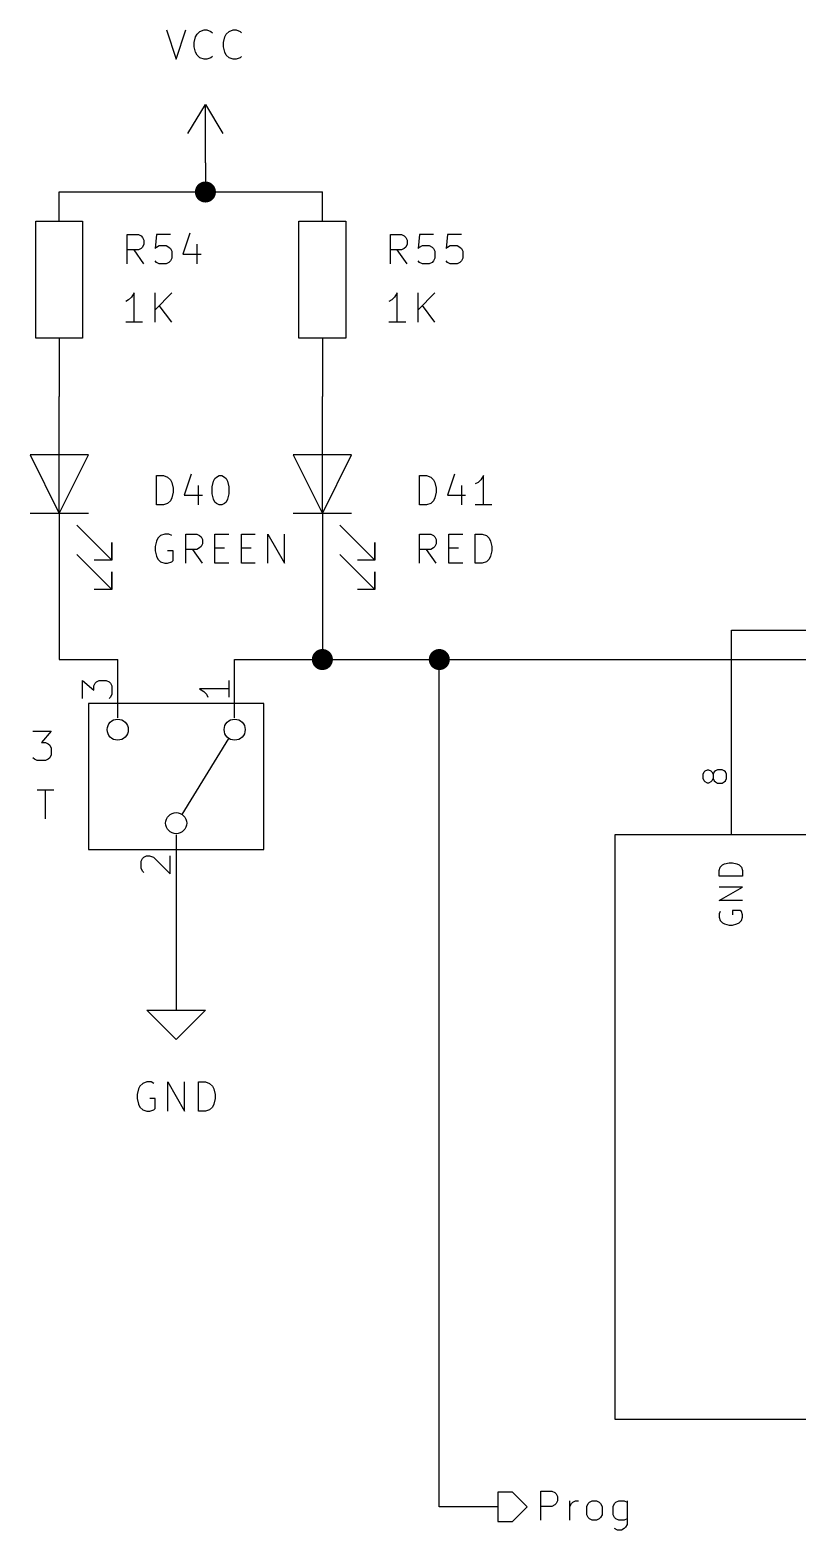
# Model space of a CAD drawing. Extents: x 0.4 to 11.3, y -7.9 to -0.4.
# Drawn here: x 3.3 to 4.613, y -5.539 to -2.973 of the extents above; entities that cross this region are included whole.
import ezdxf

# ---------------------------------------------------------------- set-up
doc = ezdxf.new("R2010")
doc.units = 0
doc.header["$MEASUREMENT"] = 0
for name, color, linetype in [('BROWN2', 54, 'CONTINUOUS'), ('CYAN2', 4, 'CONTINUOUS'), ('GREEN3', 91, 'CONTINUOUS'), ('LYELLOW', 51, 'CONTINUOUS'), ('RED2', 1, 'CONTINUOUS'), ('RED3', 11, 'CONTINUOUS')]:
    doc.layers.add(name, color=color, linetype=linetype)

msp = doc.modelspace()

# ---------------------------------------------------------------- linework, layer by layer
at = {"layer": 'BROWN2', "linetype": 'CONTINUOUS'}
for p, q in [((4.125, -5.475), (4.1, -5.475)), ((4.1, -5.475), (4.1, -5.525)), ((4.15, -5.5), (4.125, -5.475)), ((4.1735, -5.5228), (4.1735, -5.4728)), ((4.1735, -5.4728), (4.1926, -5.4728)), ((4.1926, -5.4728), (4.1973, -5.4752)), ((4.1973, -5.4752), (4.1997, -5.4776)), ((4.1997, -5.4776), (4.2021, -5.4823)), ((4.2021, -5.4895), (4.1997, -5.4942)), ((4.2021, -5.4823), (4.2021, -5.4895)), ((4.2235, -5.5228), (4.2235, -5.4895)), ((4.2259, -5.4942), (4.2283, -5.4919)), ((4.2283, -5.4919), (4.233, -5.4895)), ((4.233, -5.4895), (4.2378, -5.4895)), ((4.2545, -5.4942), (4.2568, -5.4919)), ((4.2568, -5.4919), (4.2616, -5.4895)), ((4.2616, -5.4895), (4.2688, -5.4895)), ((4.2688, -5.4895), (4.2735, -5.4919)), ((4.2735, -5.4919), (4.2759, -5.4942)), ((4.2997, -5.4942), (4.3021, -5.4919)), ((4.3021, -5.4919), (4.3068, -5.4895)), ((4.3068, -5.4895), (4.3164, -5.4895)), ((4.3164, -5.4895), (4.3211, -5.4919)), ((4.3211, -5.4895), (4.3211, -5.5299)), ((4.125, -5.525), (4.15, -5.5)), ((4.1926, -5.499), (4.1735, -5.499)), ((4.1973, -5.4966), (4.1926, -5.499)), ((4.1997, -5.4942), (4.1973, -5.4966)), ((4.2235, -5.499), (4.2259, -5.4942)), ((4.2521, -5.499), (4.2545, -5.4942)), ((4.2521, -5.5133), (4.2521, -5.499)), ((4.2545, -5.518), (4.2521, -5.5133)), ((4.2568, -5.5204), (4.2545, -5.518)), ((4.2759, -5.518), (4.2735, -5.5204)), ((4.2759, -5.4942), (4.2783, -5.499)), ((4.2783, -5.5133), (4.2759, -5.518)), ((4.2783, -5.499), (4.2783, -5.5133)), ((4.2973, -5.499), (4.2997, -5.4942)), ((4.2973, -5.5133), (4.2973, -5.499)), ((4.2997, -5.518), (4.2973, -5.5133)), ((4.3021, -5.5204), (4.2997, -5.518)), ((4.1, -5.525), (4.125, -5.525)), ((4.2616, -5.5228), (4.2568, -5.5204)), ((4.2688, -5.5228), (4.2616, -5.5228)), ((4.2735, -5.5204), (4.2688, -5.5228)), ((4.3045, -5.5395), (4.2997, -5.5371)), ((4.3068, -5.5228), (4.3021, -5.5204)), ((4.3116, -5.5395), (4.3045, -5.5395)), ((4.3164, -5.5228), (4.3068, -5.5228)), ((4.3164, -5.5371), (4.3116, -5.5395)), ((4.3211, -5.5204), (4.3164, -5.5228)), ((4.3187, -5.5347), (4.3164, -5.5371)), ((4.3211, -5.5299), (4.3187, -5.5347))]:
    msp.add_line(p, q, dxfattribs=at)
at = {"layer": 'CYAN2', "linetype": 'CONTINUOUS'}
for p, q in [((3.5333, -2.9728), (3.55, -3.0228)), ((3.55, -3.0228), (3.5667, -2.9728)), ((3.5857, -2.9799), (3.5905, -2.9752)), ((3.5905, -2.9752), (3.5976, -2.9728)), ((3.5976, -2.9728), (3.6024, -2.9728)), ((3.6024, -2.9728), (3.6095, -2.9752)), ((3.6095, -2.9752), (3.6119, -2.9776)), ((3.6357, -2.9799), (3.6405, -2.9752)), ((3.6405, -2.9752), (3.6476, -2.9728)), ((3.6476, -2.9728), (3.6524, -2.9728)), ((3.6524, -2.9728), (3.6595, -2.9752)), ((3.6595, -2.9752), (3.6619, -2.9776)), ((3.581, -2.9942), (3.5833, -2.9847)), ((3.581, -3.0014), (3.581, -2.9942)), ((3.5833, -3.0109), (3.581, -3.0014)), ((3.5833, -2.9847), (3.5857, -2.9799)), ((3.631, -2.9942), (3.6333, -2.9847)), ((3.631, -3.0014), (3.631, -2.9942)), ((3.6333, -3.0109), (3.631, -3.0014)), ((3.6333, -2.9847), (3.6357, -2.9799)), ((3.5857, -3.0157), (3.5833, -3.0109)), ((3.5905, -3.0204), (3.5857, -3.0157)), ((3.5976, -3.0228), (3.5905, -3.0204)), ((3.6024, -3.0228), (3.5976, -3.0228)), ((3.6095, -3.0204), (3.6024, -3.0228)), ((3.6119, -3.018), (3.6095, -3.0204)), ((3.6357, -3.0157), (3.6333, -3.0109)), ((3.6405, -3.0204), (3.6357, -3.0157)), ((3.6476, -3.0228), (3.6405, -3.0204)), ((3.6524, -3.0228), (3.6476, -3.0228)), ((3.6595, -3.0204), (3.6524, -3.0228)), ((3.6619, -3.018), (3.6595, -3.0204)), ((3.4663, -3.3728), (3.4663, -3.3228)), ((3.4663, -3.3228), (3.4853, -3.3228)), ((3.4853, -3.3228), (3.4901, -3.3252)), ((3.4901, -3.3252), (3.4925, -3.3276)), ((3.4925, -3.3276), (3.4949, -3.3323)), ((3.4949, -3.3323), (3.4949, -3.3395)), ((3.5163, -3.3228), (3.5139, -3.3466)), ((3.5401, -3.3228), (3.5163, -3.3228)), ((3.5734, -3.3204), (3.5615, -3.3561)), ((3.9163, -3.3728), (3.9163, -3.3228)), ((3.9163, -3.3228), (3.9353, -3.3228)), ((3.9353, -3.3228), (3.9401, -3.3252)), ((3.9401, -3.3252), (3.9425, -3.3276)), ((3.9425, -3.3276), (3.9449, -3.3323)), ((3.9449, -3.3323), (3.9449, -3.3395)), ((3.9663, -3.3228), (3.9639, -3.3466)), ((3.9901, -3.3228), (3.9663, -3.3228)), ((4.0139, -3.3228), (4.0115, -3.3466)), ((4.0377, -3.3228), (4.0139, -3.3228)), ((3.4853, -3.349), (3.4663, -3.349)), ((3.4949, -3.3728), (3.4782, -3.349)), ((3.4901, -3.3466), (3.4853, -3.349)), ((3.4925, -3.3442), (3.4901, -3.3466)), ((3.4949, -3.3395), (3.4925, -3.3442)), ((3.5139, -3.3466), (3.5163, -3.3442)), ((3.5163, -3.3442), (3.521, -3.3418)), ((3.521, -3.3418), (3.5329, -3.3418)), ((3.5329, -3.3418), (3.5377, -3.3442)), ((3.5377, -3.3442), (3.5401, -3.3466)), ((3.5401, -3.3466), (3.5425, -3.3514)), ((3.5425, -3.3514), (3.5425, -3.3633)), ((3.5615, -3.3561), (3.5925, -3.3561)), ((3.5853, -3.3395), (3.5853, -3.3728)), ((3.9353, -3.349), (3.9163, -3.349)), ((3.9449, -3.3728), (3.9282, -3.349)), ((3.9401, -3.3466), (3.9353, -3.349)), ((3.9425, -3.3442), (3.9401, -3.3466)), ((3.9449, -3.3395), (3.9425, -3.3442)), ((3.9639, -3.3466), (3.9663, -3.3442)), ((3.9663, -3.3442), (3.971, -3.3418)), ((3.971, -3.3418), (3.9829, -3.3418)), ((3.9829, -3.3418), (3.9877, -3.3442)), ((3.9877, -3.3442), (3.9901, -3.3466)), ((3.9901, -3.3466), (3.9925, -3.3514)), ((3.9925, -3.3514), (3.9925, -3.3633)), ((4.0115, -3.3466), (4.0139, -3.3442)), ((4.0139, -3.3442), (4.0187, -3.3418)), ((4.0187, -3.3418), (4.0306, -3.3418)), ((4.0306, -3.3418), (4.0353, -3.3442)), ((4.0353, -3.3442), (4.0377, -3.3466)), ((4.0377, -3.3466), (4.0401, -3.3514)), ((4.0401, -3.3514), (4.0401, -3.3633)), ((3.5163, -3.3704), (3.5139, -3.368)), ((3.521, -3.3728), (3.5163, -3.3704)), ((3.5329, -3.3728), (3.521, -3.3728)), ((3.5377, -3.3704), (3.5329, -3.3728)), ((3.5401, -3.368), (3.5377, -3.3704)), ((3.5425, -3.3633), (3.5401, -3.368)), ((3.9663, -3.3704), (3.9639, -3.368)), ((3.971, -3.3728), (3.9663, -3.3704)), ((3.9829, -3.3728), (3.971, -3.3728)), ((3.9877, -3.3704), (3.9829, -3.3728)), ((3.9901, -3.368), (3.9877, -3.3704)), ((3.9925, -3.3633), (3.9901, -3.368)), ((4.0139, -3.3704), (4.0115, -3.368)), ((4.0187, -3.3728), (4.0139, -3.3704)), ((4.0306, -3.3728), (4.0187, -3.3728)), ((4.0353, -3.3704), (4.0306, -3.3728)), ((4.0377, -3.368), (4.0353, -3.3704)), ((4.0401, -3.3633), (4.0377, -3.368)), ((3.4687, -3.4347), (3.4639, -3.4371)), ((3.4734, -3.4299), (3.4687, -3.4347)), ((3.4782, -3.4228), (3.4734, -3.4299)), ((3.4782, -3.4728), (3.4782, -3.4228)), ((3.5139, -3.4728), (3.5139, -3.4228)), ((3.5425, -3.4228), (3.5139, -3.4514)), ((3.9187, -3.4347), (3.9139, -3.4371)), ((3.9234, -3.4299), (3.9187, -3.4347)), ((3.9282, -3.4228), (3.9234, -3.4299)), ((3.9282, -3.4728), (3.9282, -3.4228)), ((3.9639, -3.4728), (3.9639, -3.4228)), ((3.9925, -3.4228), (3.9639, -3.4514)), ((3.5425, -3.4728), (3.521, -3.4442)), ((3.9925, -3.4728), (3.971, -3.4442)), ((3.4925, -3.4728), (3.4639, -3.4728)), ((3.9425, -3.4728), (3.9139, -3.4728)), ((3.5163, -3.7853), (3.5163, -3.7353)), ((3.5163, -3.7353), (3.5282, -3.7353)), ((3.5163, -3.7853), (3.5163, -3.7353)), ((3.5163, -3.7353), (3.5282, -3.7353)), ((3.5282, -3.7353), (3.5353, -3.7377)), ((3.5282, -3.7353), (3.5353, -3.7377)), ((3.5353, -3.7377), (3.5401, -3.7424)), ((3.5353, -3.7377), (3.5401, -3.7424)), ((3.5401, -3.7424), (3.5425, -3.7472)), ((3.5401, -3.7424), (3.5425, -3.7472)), ((3.5425, -3.7472), (3.5449, -3.7567)), ((3.5425, -3.7472), (3.5449, -3.7567)), ((3.5758, -3.7329), (3.5639, -3.7686)), ((3.5758, -3.7329), (3.5639, -3.7686)), ((3.6115, -3.7543), (3.6139, -3.7448)), ((3.6115, -3.7543), (3.6139, -3.7448)), ((3.6139, -3.7448), (3.6163, -3.7401)), ((3.6139, -3.7448), (3.6163, -3.7401)), ((3.6163, -3.7401), (3.6187, -3.7377)), ((3.6163, -3.7401), (3.6187, -3.7377)), ((3.6187, -3.7377), (3.6234, -3.7353)), ((3.6187, -3.7377), (3.6234, -3.7353)), ((3.6234, -3.7353), (3.6282, -3.7353)), ((3.6234, -3.7353), (3.6282, -3.7353)), ((3.6282, -3.7353), (3.6329, -3.7377)), ((3.6282, -3.7353), (3.6329, -3.7377)), ((3.6329, -3.7377), (3.6353, -3.7401)), ((3.6329, -3.7377), (3.6353, -3.7401)), ((3.6353, -3.7401), (3.6377, -3.7448)), ((3.6353, -3.7401), (3.6377, -3.7448)), ((3.6377, -3.7448), (3.6401, -3.7543)), ((3.6377, -3.7448), (3.6401, -3.7543)), ((3.9663, -3.7853), (3.9663, -3.7353)), ((3.9663, -3.7353), (3.9782, -3.7353)), ((3.9663, -3.7853), (3.9663, -3.7353)), ((3.9663, -3.7353), (3.9782, -3.7353)), ((3.9782, -3.7353), (3.9853, -3.7377)), ((3.9782, -3.7353), (3.9853, -3.7377)), ((3.9853, -3.7377), (3.9901, -3.7424)), ((3.9853, -3.7377), (3.9901, -3.7424)), ((3.9901, -3.7424), (3.9925, -3.7472)), ((3.9901, -3.7424), (3.9925, -3.7472)), ((3.9925, -3.7472), (3.9949, -3.7567)), ((3.9925, -3.7472), (3.9949, -3.7567)), ((4.0258, -3.7329), (4.0139, -3.7686)), ((4.0258, -3.7329), (4.0139, -3.7686)), ((4.0663, -3.7472), (4.0615, -3.7496)), ((4.0663, -3.7472), (4.0615, -3.7496)), ((4.071, -3.7424), (4.0663, -3.7472)), ((4.071, -3.7424), (4.0663, -3.7472)), ((4.0758, -3.7353), (4.071, -3.7424)), ((4.0758, -3.7353), (4.071, -3.7424)), ((4.0758, -3.7853), (4.0758, -3.7353)), ((4.0758, -3.7853), (4.0758, -3.7353)), ((3.5449, -3.7639), (3.5425, -3.7734)), ((3.5449, -3.7639), (3.5425, -3.7734)), ((3.5449, -3.7567), (3.5449, -3.7639)), ((3.5449, -3.7567), (3.5449, -3.7639)), ((3.5639, -3.7686), (3.5949, -3.7686)), ((3.5639, -3.7686), (3.5949, -3.7686)), ((3.5877, -3.752), (3.5877, -3.7853)), ((3.5877, -3.752), (3.5877, -3.7853)), ((3.6115, -3.7662), (3.6115, -3.7543)), ((3.6115, -3.7662), (3.6115, -3.7543)), ((3.6139, -3.7758), (3.6115, -3.7662)), ((3.6139, -3.7758), (3.6115, -3.7662)), ((3.6401, -3.7662), (3.6377, -3.7758)), ((3.6401, -3.7662), (3.6377, -3.7758)), ((3.6401, -3.7543), (3.6401, -3.7662)), ((3.6401, -3.7543), (3.6401, -3.7662)), ((3.9949, -3.7639), (3.9925, -3.7734)), ((3.9949, -3.7639), (3.9925, -3.7734)), ((3.9949, -3.7567), (3.9949, -3.7639)), ((3.9949, -3.7567), (3.9949, -3.7639)), ((4.0139, -3.7686), (4.0449, -3.7686)), ((4.0139, -3.7686), (4.0449, -3.7686)), ((4.0377, -3.752), (4.0377, -3.7853)), ((4.0377, -3.752), (4.0377, -3.7853)), ((3.5282, -3.7853), (3.5163, -3.7853)), ((3.5282, -3.7853), (3.5163, -3.7853)), ((3.5353, -3.7829), (3.5282, -3.7853)), ((3.5353, -3.7829), (3.5282, -3.7853)), ((3.5401, -3.7782), (3.5353, -3.7829)), ((3.5401, -3.7782), (3.5353, -3.7829)), ((3.5425, -3.7734), (3.5401, -3.7782)), ((3.5425, -3.7734), (3.5401, -3.7782)), ((3.6163, -3.7805), (3.6139, -3.7758)), ((3.6163, -3.7805), (3.6139, -3.7758)), ((3.6187, -3.7829), (3.6163, -3.7805)), ((3.6187, -3.7829), (3.6163, -3.7805)), ((3.6234, -3.7853), (3.6187, -3.7829)), ((3.6234, -3.7853), (3.6187, -3.7829)), ((3.6282, -3.7853), (3.6234, -3.7853)), ((3.6282, -3.7853), (3.6234, -3.7853)), ((3.6329, -3.7829), (3.6282, -3.7853)), ((3.6329, -3.7829), (3.6282, -3.7853)), ((3.6353, -3.7805), (3.6329, -3.7829)), ((3.6353, -3.7805), (3.6329, -3.7829)), ((3.6377, -3.7758), (3.6353, -3.7805)), ((3.6377, -3.7758), (3.6353, -3.7805)), ((3.9782, -3.7853), (3.9663, -3.7853)), ((3.9782, -3.7853), (3.9663, -3.7853)), ((3.9853, -3.7829), (3.9782, -3.7853)), ((3.9853, -3.7829), (3.9782, -3.7853)), ((3.9901, -3.7782), (3.9853, -3.7829)), ((3.9901, -3.7782), (3.9853, -3.7829)), ((3.9925, -3.7734), (3.9901, -3.7782)), ((3.9925, -3.7734), (3.9901, -3.7782)), ((4.0901, -3.7853), (4.0615, -3.7853)), ((4.0901, -3.7853), (4.0615, -3.7853)), ((3.5163, -3.8472), (3.5139, -3.8567)), ((3.5163, -3.8472), (3.5139, -3.8567)), ((3.5187, -3.8424), (3.5163, -3.8472)), ((3.5187, -3.8424), (3.5163, -3.8472)), ((3.5234, -3.8377), (3.5187, -3.8424)), ((3.5234, -3.8377), (3.5187, -3.8424)), ((3.5306, -3.8353), (3.5234, -3.8377)), ((3.5306, -3.8353), (3.5234, -3.8377)), ((3.5377, -3.8353), (3.5306, -3.8353)), ((3.5377, -3.8353), (3.5306, -3.8353)), ((3.5425, -3.8377), (3.5377, -3.8353)), ((3.5425, -3.8377), (3.5377, -3.8353)), ((3.5663, -3.8853), (3.5663, -3.8353)), ((3.5663, -3.8353), (3.5853, -3.8353)), ((3.5663, -3.8853), (3.5663, -3.8353)), ((3.5663, -3.8353), (3.5853, -3.8353)), ((3.5853, -3.8353), (3.5901, -3.8377)), ((3.5853, -3.8353), (3.5901, -3.8377)), ((3.5901, -3.8377), (3.5925, -3.8401)), ((3.5901, -3.8377), (3.5925, -3.8401)), ((3.5925, -3.8401), (3.5949, -3.8448)), ((3.5925, -3.8401), (3.5949, -3.8448)), ((3.5949, -3.8448), (3.5949, -3.852)), ((3.5949, -3.8448), (3.5949, -3.852)), ((3.6163, -3.8853), (3.6163, -3.8353)), ((3.6163, -3.8353), (3.6401, -3.8353)), ((3.6163, -3.8853), (3.6163, -3.8353)), ((3.6163, -3.8353), (3.6401, -3.8353)), ((3.6615, -3.8853), (3.6615, -3.8353)), ((3.6615, -3.8353), (3.6853, -3.8353)), ((3.6615, -3.8853), (3.6615, -3.8353)), ((3.6615, -3.8353), (3.6853, -3.8353)), ((3.7068, -3.8853), (3.7068, -3.8353)), ((3.7068, -3.8353), (3.7353, -3.8853)), ((3.7068, -3.8853), (3.7068, -3.8353)), ((3.7068, -3.8353), (3.7353, -3.8853)), ((3.7353, -3.8853), (3.7353, -3.8353)), ((3.7353, -3.8853), (3.7353, -3.8353)), ((3.9663, -3.8853), (3.9663, -3.8353)), ((3.9663, -3.8353), (3.9853, -3.8353)), ((3.9663, -3.8853), (3.9663, -3.8353)), ((3.9663, -3.8353), (3.9853, -3.8353)), ((3.9853, -3.8353), (3.9901, -3.8377)), ((3.9853, -3.8353), (3.9901, -3.8377)), ((3.9901, -3.8377), (3.9925, -3.8401)), ((3.9901, -3.8377), (3.9925, -3.8401)), ((3.9925, -3.8401), (3.9949, -3.8448)), ((3.9925, -3.8401), (3.9949, -3.8448)), ((3.9949, -3.8448), (3.9949, -3.852)), ((3.9949, -3.8448), (3.9949, -3.852)), ((4.0163, -3.8853), (4.0163, -3.8353)), ((4.0163, -3.8353), (4.0401, -3.8353)), ((4.0163, -3.8853), (4.0163, -3.8353)), ((4.0163, -3.8353), (4.0401, -3.8353)), ((4.0615, -3.8853), (4.0615, -3.8353)), ((4.0615, -3.8353), (4.0734, -3.8353)), ((4.0615, -3.8853), (4.0615, -3.8353)), ((4.0615, -3.8353), (4.0734, -3.8353)), ((4.0734, -3.8353), (4.0806, -3.8377)), ((4.0734, -3.8353), (4.0806, -3.8377)), ((4.0806, -3.8377), (4.0853, -3.8424)), ((4.0806, -3.8377), (4.0853, -3.8424)), ((4.0853, -3.8424), (4.0877, -3.8472)), ((4.0853, -3.8424), (4.0877, -3.8472)), ((4.0877, -3.8472), (4.0901, -3.8567)), ((4.0877, -3.8472), (4.0901, -3.8567)), ((3.5139, -3.8567), (3.5139, -3.8639)), ((3.5139, -3.8567), (3.5139, -3.8639)), ((3.5139, -3.8639), (3.5163, -3.8734)), ((3.5139, -3.8639), (3.5163, -3.8734)), ((3.5163, -3.8734), (3.5187, -3.8782)), ((3.5163, -3.8734), (3.5187, -3.8782)), ((3.5449, -3.8639), (3.5353, -3.8639)), ((3.5449, -3.8639), (3.5353, -3.8639)), ((3.5449, -3.8805), (3.5449, -3.8639)), ((3.5449, -3.8805), (3.5449, -3.8639)), ((3.5853, -3.8615), (3.5663, -3.8615)), ((3.5853, -3.8615), (3.5663, -3.8615)), ((3.5949, -3.8853), (3.5782, -3.8615)), ((3.5949, -3.8853), (3.5782, -3.8615)), ((3.5901, -3.8591), (3.5853, -3.8615)), ((3.5901, -3.8591), (3.5853, -3.8615)), ((3.5925, -3.8567), (3.5901, -3.8591)), ((3.5925, -3.8567), (3.5901, -3.8591)), ((3.5949, -3.852), (3.5925, -3.8567)), ((3.5949, -3.852), (3.5925, -3.8567)), ((3.6163, -3.8591), (3.6329, -3.8591)), ((3.6163, -3.8591), (3.6329, -3.8591)), ((3.6615, -3.8591), (3.6782, -3.8591)), ((3.6615, -3.8591), (3.6782, -3.8591)), ((3.9853, -3.8615), (3.9663, -3.8615)), ((3.9853, -3.8615), (3.9663, -3.8615)), ((3.9949, -3.8853), (3.9782, -3.8615)), ((3.9949, -3.8853), (3.9782, -3.8615)), ((3.9901, -3.8591), (3.9853, -3.8615)), ((3.9901, -3.8591), (3.9853, -3.8615)), ((3.9925, -3.8567), (3.9901, -3.8591)), ((3.9925, -3.8567), (3.9901, -3.8591)), ((3.9949, -3.852), (3.9925, -3.8567)), ((3.9949, -3.852), (3.9925, -3.8567)), ((4.0163, -3.8591), (4.0329, -3.8591)), ((4.0163, -3.8591), (4.0329, -3.8591)), ((4.0877, -3.8734), (4.0853, -3.8782)), ((4.0877, -3.8734), (4.0853, -3.8782)), ((4.0901, -3.8639), (4.0877, -3.8734)), ((4.0901, -3.8639), (4.0877, -3.8734)), ((4.0901, -3.8567), (4.0901, -3.8639)), ((4.0901, -3.8567), (4.0901, -3.8639)), ((3.5187, -3.8782), (3.5234, -3.8829)), ((3.5187, -3.8782), (3.5234, -3.8829)), ((3.5234, -3.8829), (3.5306, -3.8853)), ((3.5234, -3.8829), (3.5306, -3.8853)), ((3.5306, -3.8853), (3.5353, -3.8853)), ((3.5306, -3.8853), (3.5353, -3.8853)), ((3.5353, -3.8853), (3.5425, -3.8829)), ((3.5353, -3.8853), (3.5425, -3.8829)), ((3.5425, -3.8829), (3.5449, -3.8805)), ((3.5425, -3.8829), (3.5449, -3.8805)), ((3.6401, -3.8853), (3.6163, -3.8853)), ((3.6401, -3.8853), (3.6163, -3.8853)), ((3.6853, -3.8853), (3.6615, -3.8853)), ((3.6853, -3.8853), (3.6615, -3.8853)), ((4.0401, -3.8853), (4.0163, -3.8853)), ((4.0401, -3.8853), (4.0163, -3.8853)), ((4.0734, -3.8853), (4.0615, -3.8853)), ((4.0734, -3.8853), (4.0615, -3.8853)), ((4.0806, -3.8829), (4.0734, -3.8853)), ((4.0806, -3.8829), (4.0734, -3.8853)), ((4.0853, -3.8782), (4.0806, -3.8829)), ((4.0853, -3.8782), (4.0806, -3.8829)), ((3.3051, -4.1728), (3.3361, -4.1728)), ((3.3361, -4.1728), (3.3194, -4.1918)), ((3.3194, -4.1918), (3.3266, -4.1918)), ((3.3266, -4.1918), (3.3313, -4.1942)), ((3.3313, -4.1942), (3.3337, -4.1966)), ((3.3337, -4.1966), (3.3361, -4.2014)), ((3.3361, -4.2014), (3.3361, -4.2133)), ((3.3075, -4.2204), (3.3051, -4.218)), ((3.3123, -4.2228), (3.3075, -4.2204)), ((3.3266, -4.2228), (3.3123, -4.2228)), ((3.3313, -4.2204), (3.3266, -4.2228)), ((3.3337, -4.218), (3.3313, -4.2204)), ((3.3361, -4.2133), (3.3337, -4.218)), ((3.3123, -4.2728), (3.3409, -4.2728)), ((3.3266, -4.3228), (3.3266, -4.2728)), ((4.4785, -4.4109), (4.4804, -4.4052)), ((4.4785, -4.4109), (4.4804, -4.4052)), ((4.4785, -4.4205), (4.4785, -4.4109)), ((4.4785, -4.4205), (4.4785, -4.4109)), ((4.4804, -4.4052), (4.4842, -4.4014)), ((4.4804, -4.4052), (4.4842, -4.4014)), ((4.4842, -4.4014), (4.488, -4.3995)), ((4.4842, -4.4014), (4.488, -4.3995)), ((4.488, -4.3995), (4.4956, -4.3976)), ((4.488, -4.3995), (4.4956, -4.3976)), ((4.4956, -4.3976), (4.5014, -4.3976)), ((4.4956, -4.3976), (4.5014, -4.3976)), ((4.5014, -4.3976), (4.509, -4.3995)), ((4.5014, -4.3976), (4.509, -4.3995)), ((4.509, -4.3995), (4.5128, -4.4014)), ((4.509, -4.3995), (4.5128, -4.4014)), ((4.5128, -4.4014), (4.5166, -4.4052)), ((4.5128, -4.4014), (4.5166, -4.4052)), ((4.5166, -4.4052), (4.5185, -4.4109)), ((4.5166, -4.4052), (4.5185, -4.4109)), ((4.5185, -4.4109), (4.5185, -4.4205)), ((4.5185, -4.4109), (4.5185, -4.4205)), ((4.5185, -4.4205), (4.4785, -4.4205)), ((4.5185, -4.4205), (4.4785, -4.4205)), ((4.4785, -4.4624), (4.5185, -4.4395)), ((4.5185, -4.4395), (4.4785, -4.4395)), ((4.4785, -4.4624), (4.5185, -4.4395)), ((4.5185, -4.4395), (4.4785, -4.4395)), ((4.5185, -4.4624), (4.4785, -4.4624)), ((4.5185, -4.4624), (4.4785, -4.4624)), ((4.4804, -4.4814), (4.4785, -4.4852)), ((4.4804, -4.4814), (4.4785, -4.4852)), ((4.4785, -4.4852), (4.4785, -4.491)), ((4.4785, -4.4852), (4.4785, -4.491)), ((4.4785, -4.491), (4.4804, -4.4967)), ((4.4785, -4.491), (4.4804, -4.4967)), ((4.5147, -4.4795), (4.5014, -4.4795)), ((4.5014, -4.4795), (4.5014, -4.4871)), ((4.5147, -4.4795), (4.5014, -4.4795)), ((4.5014, -4.4795), (4.5014, -4.4871)), ((4.5166, -4.4814), (4.5147, -4.4795)), ((4.5166, -4.4814), (4.5147, -4.4795)), ((4.5185, -4.4871), (4.5166, -4.4814)), ((4.5185, -4.4871), (4.5166, -4.4814)), ((4.5166, -4.4967), (4.5185, -4.491)), ((4.5166, -4.4967), (4.5185, -4.491)), ((4.5185, -4.491), (4.5185, -4.4871)), ((4.5185, -4.491), (4.5185, -4.4871)), ((4.4804, -4.4967), (4.4842, -4.5005)), ((4.4804, -4.4967), (4.4842, -4.5005)), ((4.4842, -4.5005), (4.488, -4.5024)), ((4.4842, -4.5005), (4.488, -4.5024)), ((4.488, -4.5024), (4.4956, -4.5043)), ((4.488, -4.5024), (4.4956, -4.5043)), ((4.4956, -4.5043), (4.5014, -4.5043)), ((4.4956, -4.5043), (4.5014, -4.5043)), ((4.5014, -4.5043), (4.509, -4.5024)), ((4.5014, -4.5043), (4.509, -4.5024)), ((4.509, -4.5024), (4.5128, -4.5005)), ((4.509, -4.5024), (4.5128, -4.5005)), ((4.5128, -4.5005), (4.5166, -4.4967)), ((4.5128, -4.5005), (4.5166, -4.4967)), ((3.5, -4.7728), (3.4929, -4.7752)), ((3.5071, -4.7728), (3.5, -4.7728)), ((3.5119, -4.7752), (3.5071, -4.7728)), ((3.5357, -4.8228), (3.5357, -4.7728)), ((3.5357, -4.7728), (3.5643, -4.8228)), ((3.5643, -4.8228), (3.5643, -4.7728)), ((3.5881, -4.8228), (3.5881, -4.7728)), ((3.5881, -4.7728), (3.6, -4.7728)), ((3.6, -4.7728), (3.6071, -4.7752)), ((3.4857, -4.7847), (3.4833, -4.7942)), ((3.4833, -4.7942), (3.4833, -4.8014)), ((3.4881, -4.7799), (3.4857, -4.7847)), ((3.4929, -4.7752), (3.4881, -4.7799)), ((3.6071, -4.7752), (3.6119, -4.7799)), ((3.6119, -4.7799), (3.6143, -4.7847)), ((3.6143, -4.7847), (3.6167, -4.7942)), ((3.6167, -4.7942), (3.6167, -4.8014)), ((3.4833, -4.8014), (3.4857, -4.8109)), ((3.4857, -4.8109), (3.4881, -4.8157)), ((3.4881, -4.8157), (3.4929, -4.8204)), ((3.4929, -4.8204), (3.5, -4.8228)), ((3.5, -4.8228), (3.5048, -4.8228)), ((3.5143, -4.8014), (3.5048, -4.8014)), ((3.5048, -4.8228), (3.5119, -4.8204)), ((3.5119, -4.8204), (3.5143, -4.818)), ((3.5143, -4.818), (3.5143, -4.8014)), ((3.6, -4.8228), (3.5881, -4.8228)), ((3.6071, -4.8204), (3.6, -4.8228)), ((3.6119, -4.8157), (3.6071, -4.8204)), ((3.6143, -4.8109), (3.6119, -4.8157)), ((3.6167, -4.8014), (3.6143, -4.8109))]:
    msp.add_line(p, q, dxfattribs=at)
at = {"layer": 'GREEN3', "linetype": 'CONTINUOUS'}
for p, q in [((3.6, -3.2), (3.6, -3.25)), ((3.35, -3.25), (3.6, -3.25)), ((3.6, -3.25), (3.8, -3.25)), ((3.35, -3.55), (3.35, -3.6)), ((3.8, -3.55), (3.8, -3.6)), ((3.35, -3.9), (3.35, -4.05)), ((3.8, -3.9), (3.8, -4.05)), ((4.5, -4.15), (4.5, -4)), ((4.5, -4), (5.7, -4)), ((3.35, -4.05), (3.45, -4.05)), ((3.65, -4.05), (3.8, -4.05)), ((3.8, -4.05), (4, -4.05)), ((4, -5.5), (4, -4.05)), ((4, -4.05), (5.6, -4.05)), ((3.55, -4.45), (3.55, -4.6)), ((4.1, -5.5), (4, -5.5))]:
    msp.add_line(p, q, dxfattribs=at)
at = {"layer": 'GREEN3', "const_width": 0.018}
for points in [[(3.591, -3.25, 1), (3.609, -3.25, 1)], [(3.791, -4.05, 1), (3.809, -4.05, 1)], [(3.991, -4.05, 1), (4.009, -4.05, 1)]]:
    msp.add_lwpolyline(points, format="xyb", close=True, dxfattribs=at)
at = {"layer": 'LYELLOW', "linetype": 'CONTINUOUS'}
for p, q in [((3.7, -4.125), (3.4, -4.125)), ((3.4, -4.125), (3.4, -4.375)), ((3.7, -4.375), (3.7, -4.125)), ((4.3, -4.35), (4.3, -5.35)), ((6.1, -4.35), (4.3, -4.35)), ((3.4, -4.375), (3.7, -4.375)), ((4.3, -5.35), (6.1, -5.35))]:
    msp.add_line(p, q, dxfattribs=at)
at = {"layer": 'RED2', "linetype": 'CONTINUOUS'}
for p, q in [((3.57, -3.15), (3.6, -3.1)), ((3.6, -3.1), (3.63, -3.15)), ((3.6, -3.2), (3.6, -3.1)), ((3.35, -3.3), (3.35, -3.25)), ((3.8, -3.3), (3.8, -3.25)), ((3.31, -3.5), (3.31, -3.3)), ((3.31, -3.3), (3.39, -3.3)), ((3.39, -3.3), (3.39, -3.5)), ((3.76, -3.5), (3.76, -3.3)), ((3.76, -3.3), (3.84, -3.3)), ((3.84, -3.3), (3.84, -3.5)), ((3.39, -3.5), (3.31, -3.5)), ((3.35, -3.5), (3.35, -3.55)), ((3.84, -3.5), (3.76, -3.5)), ((3.8, -3.5), (3.8, -3.55)), ((3.35, -3.7), (3.35, -3.6)), ((3.35, -3.7), (3.35, -3.6)), ((3.8, -3.7), (3.8, -3.6)), ((3.8, -3.7), (3.8, -3.6)), ((3.4, -3.7), (3.3, -3.7)), ((3.3, -3.7), (3.35, -3.8)), ((3.35, -3.8), (3.35, -3.7)), ((3.35, -3.8), (3.4, -3.7)), ((3.85, -3.7), (3.75, -3.7)), ((3.75, -3.7), (3.8, -3.8)), ((3.8, -3.8), (3.8, -3.7)), ((3.8, -3.8), (3.85, -3.7)), ((3.4, -3.8), (3.3, -3.8)), ((3.35, -3.8), (3.35, -3.9)), ((3.35, -3.8), (3.35, -3.9)), ((3.38, -3.82), (3.44, -3.88)), ((3.85, -3.8), (3.75, -3.8)), ((3.8, -3.8), (3.8, -3.9)), ((3.8, -3.8), (3.8, -3.9)), ((3.83, -3.82), (3.89, -3.88)), ((3.44, -3.88), (3.44, -3.85)), ((3.44, -3.85), (3.44, -3.88)), ((3.89, -3.88), (3.89, -3.85)), ((3.89, -3.85), (3.89, -3.88)), ((3.38, -3.87), (3.44, -3.93)), ((3.83, -3.87), (3.89, -3.93)), ((3.44, -3.88), (3.41, -3.88)), ((3.44, -3.93), (3.44, -3.9)), ((3.44, -3.9), (3.44, -3.93)), ((3.89, -3.88), (3.86, -3.88)), ((3.89, -3.93), (3.89, -3.9)), ((3.89, -3.9), (3.89, -3.93)), ((3.44, -3.93), (3.41, -3.93)), ((3.89, -3.93), (3.86, -3.93)), ((3.45, -4.15), (3.45, -4.05)), ((3.65, -4.15), (3.65, -4.05)), ((3.7, -4.125), (3.4, -4.125)), ((3.4, -4.125), (3.4, -4.375)), ((3.7, -4.375), (3.7, -4.125)), ((4.5, -4.35), (4.5, -4.15)), ((4.5, -4.35), (4.5, -4.15)), ((3.56, -4.315), (3.64, -4.185)), ((3.55, -4.35), (3.55, -4.45)), ((4.3, -4.35), (4.3, -5.35)), ((6.1, -4.35), (4.3, -4.35)), ((3.4, -4.375), (3.7, -4.375)), ((3.55, -4.6), (3.55, -4.65)), ((3.55, -4.7), (3.5, -4.65)), ((3.5, -4.65), (3.55, -4.65)), ((3.55, -4.65), (3.6, -4.65)), ((3.6, -4.65), (3.55, -4.7)), ((4.3, -5.35), (6.1, -5.35))]:
    msp.add_line(p, q, dxfattribs=at)
at = {"layer": 'RED2'}
for centre in [(3.45, -4.17), (3.65, -4.17), (3.55, -4.33)]:
    msp.add_circle(centre, 0.018, dxfattribs=at)
at = {"layer": 'RED3', "linetype": 'CONTINUOUS'}
for p, q in [((3.3899, -4.1167), (3.3899, -4.0857)), ((3.3899, -4.0857), (3.4089, -4.1024)), ((3.4089, -4.0952), (3.4113, -4.0905)), ((3.4089, -4.1024), (3.4089, -4.0952)), ((3.4113, -4.0905), (3.4137, -4.0881)), ((3.4137, -4.0881), (3.4184, -4.0857)), ((3.4184, -4.0857), (3.4304, -4.0857)), ((3.4304, -4.0857), (3.4351, -4.0881)), ((3.4351, -4.0881), (3.4375, -4.0905)), ((3.4375, -4.0905), (3.4399, -4.0952)), ((3.4399, -4.0952), (3.4399, -4.1095)), ((3.6399, -4.1), (3.5899, -4.1)), ((3.5899, -4.1), (3.597, -4.1048)), ((3.597, -4.1048), (3.6018, -4.1095)), ((3.6399, -4.0857), (3.6399, -4.1143)), ((3.4375, -4.1143), (3.4351, -4.1167)), ((3.4399, -4.1095), (3.4375, -4.1143)), ((3.6018, -4.1095), (3.6042, -4.1143)), ((4.4511, -4.2462), (4.453, -4.2424)), ((4.4511, -4.2462), (4.453, -4.2424)), ((4.4511, -4.2538), (4.4511, -4.2462)), ((4.4511, -4.2538), (4.4511, -4.2462)), ((4.453, -4.2576), (4.4511, -4.2538)), ((4.453, -4.2576), (4.4511, -4.2538)), ((4.453, -4.2424), (4.4549, -4.2405)), ((4.453, -4.2424), (4.4549, -4.2405)), ((4.4549, -4.2595), (4.453, -4.2576)), ((4.4549, -4.2595), (4.453, -4.2576)), ((4.4549, -4.2405), (4.4587, -4.2386)), ((4.4549, -4.2405), (4.4587, -4.2386)), ((4.4587, -4.2614), (4.4549, -4.2595)), ((4.4587, -4.2614), (4.4549, -4.2595)), ((4.4587, -4.2386), (4.4606, -4.2386)), ((4.4587, -4.2386), (4.4606, -4.2386)), ((4.4606, -4.2386), (4.4644, -4.2405)), ((4.4606, -4.2386), (4.4644, -4.2405)), ((4.4644, -4.2595), (4.4606, -4.2614)), ((4.4644, -4.2595), (4.4606, -4.2614)), ((4.4644, -4.2405), (4.4663, -4.2424)), ((4.4644, -4.2405), (4.4663, -4.2424)), ((4.4663, -4.2576), (4.4644, -4.2595)), ((4.4663, -4.2576), (4.4644, -4.2595)), ((4.4663, -4.2424), (4.4682, -4.2462)), ((4.4663, -4.2424), (4.4682, -4.2462)), ((4.4682, -4.2538), (4.4663, -4.2576)), ((4.4682, -4.2538), (4.4663, -4.2576)), ((4.4701, -4.2424), (4.4682, -4.2462)), ((4.4701, -4.2424), (4.4682, -4.2462)), ((4.4682, -4.2462), (4.4682, -4.2538)), ((4.4682, -4.2462), (4.4682, -4.2538)), ((4.4682, -4.2538), (4.4701, -4.2576)), ((4.4682, -4.2538), (4.4701, -4.2576)), ((4.4721, -4.2405), (4.4701, -4.2424)), ((4.4721, -4.2405), (4.4701, -4.2424)), ((4.4701, -4.2576), (4.4721, -4.2595)), ((4.4701, -4.2576), (4.4721, -4.2595)), ((4.4759, -4.2386), (4.4721, -4.2405)), ((4.4759, -4.2386), (4.4721, -4.2405)), ((4.4721, -4.2595), (4.4759, -4.2614)), ((4.4721, -4.2595), (4.4759, -4.2614)), ((4.4835, -4.2386), (4.4759, -4.2386)), ((4.4835, -4.2386), (4.4759, -4.2386)), ((4.4873, -4.2405), (4.4835, -4.2386)), ((4.4873, -4.2405), (4.4835, -4.2386)), ((4.4835, -4.2614), (4.4873, -4.2595)), ((4.4835, -4.2614), (4.4873, -4.2595)), ((4.4892, -4.2424), (4.4873, -4.2405)), ((4.4892, -4.2424), (4.4873, -4.2405)), ((4.4873, -4.2595), (4.4892, -4.2576)), ((4.4873, -4.2595), (4.4892, -4.2576)), ((4.4911, -4.2462), (4.4892, -4.2424)), ((4.4911, -4.2462), (4.4892, -4.2424)), ((4.4892, -4.2576), (4.4911, -4.2538)), ((4.4892, -4.2576), (4.4911, -4.2538)), ((4.4911, -4.2538), (4.4911, -4.2462)), ((4.4911, -4.2538), (4.4911, -4.2462)), ((4.4606, -4.2614), (4.4587, -4.2614)), ((4.4606, -4.2614), (4.4587, -4.2614)), ((4.4759, -4.2614), (4.4835, -4.2614)), ((4.4759, -4.2614), (4.4835, -4.2614)), ((3.4923, -4.3905), (3.4946, -4.3881)), ((3.4946, -4.3881), (3.4994, -4.3857)), ((3.4994, -4.3857), (3.5042, -4.3857)), ((3.5042, -4.3857), (3.5113, -4.3881)), ((3.5113, -4.3881), (3.5399, -4.4167)), ((3.5399, -4.4167), (3.5399, -4.3857)), ((3.4899, -4.3952), (3.4923, -4.3905)), ((3.4899, -4.4071), (3.4899, -4.3952)), ((3.4923, -4.4119), (3.4899, -4.4071)), ((3.4946, -4.4143), (3.4923, -4.4119))]:
    msp.add_line(p, q, dxfattribs=at)

doc.saveas('drawing.dxf')
